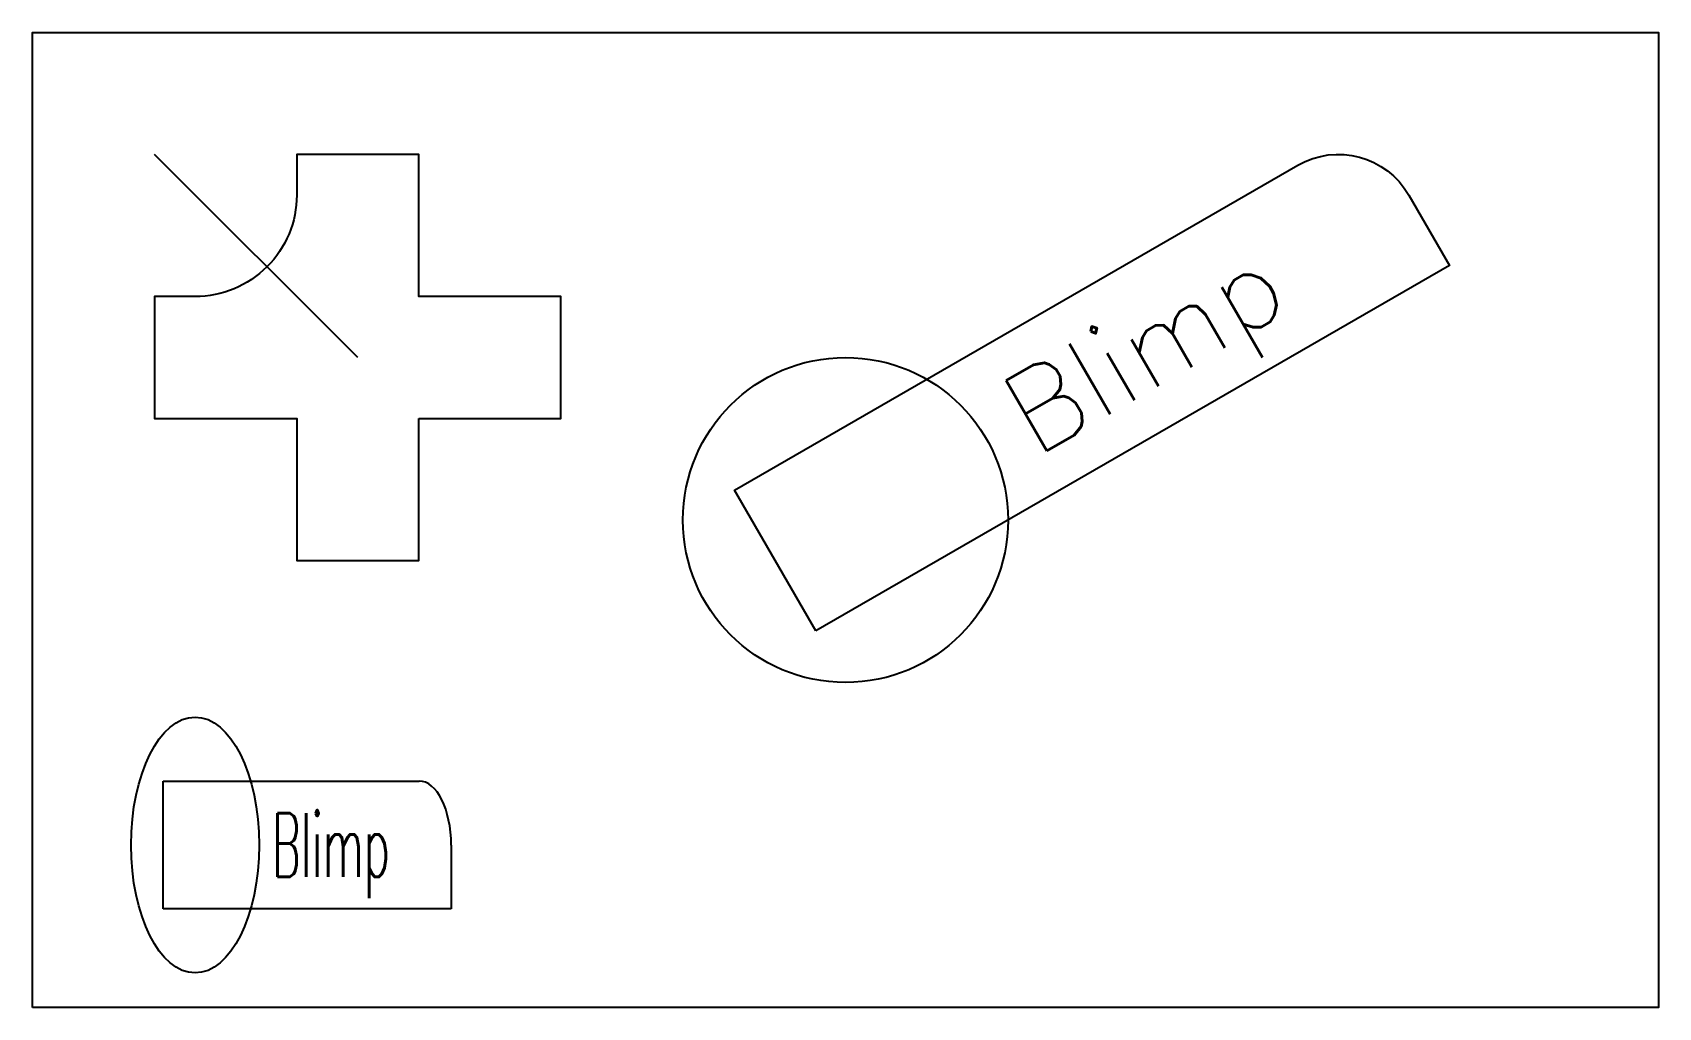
# Model space of a CAD drawing. Extents: x 0 to 5080, y 0 to 3048.
import ezdxf

# ---------------------------------------------------------------- set-up
doc = ezdxf.new("R2010")
doc.units = 0
doc.layers.get('0').update_dxf_attribs({"color": 250, "linetype": 'CONTINUOUS'})
doc.styles.get("Standard").update_dxf_attribs({"font": 'SIMPLEX'})

# ---------------------------------------------------------------- blocks, each defined once
blk = doc.blocks.new('Blimp')
blk.add_lwpolyline([(-5, -5), (-5, 5), (35, 5, -0.41421), (40, 0), (40, -5)], format="xyb", close=True)
blk.add_circle((0, 0), 10)
blk.add_text('Blimp', height=5).set_placement((12, -2.5))
blk = doc.blocks.new('Cross')
blk.add_line((0, 0), (-10, 10))
blk.add_lwpolyline([(3, -3), (10, -3), (10, 3), (3, 3), (3, 10), (-3, 10), (-3, 8, -0.414214), (-8, 3), (-10, 3), (-10, -3), (-3, -3), (-3, -10), (3, -10)], format="xyb", close=True)

msp = doc.modelspace()

# ---------------------------------------------------------------- linework, layer by layer
msp.add_lwpolyline([(0, 0), (0, 3048), (5080, 3048), (5080, 0)], close=True)

# ---------------------------------------------------------------- block references
at = {"xscale": 50.8, "yscale": 50.8, "rotation": 30}
msp.add_blockref('Blimp', (2540, 1524), dxfattribs=at)
for name, p, xscale, yscale in [('Cross', (1016, 2032), 63.5, 63.5), ('Blimp', (508, 508), 20, 40)]:
    msp.add_blockref(name, p, dxfattribs=dict(xscale=xscale, yscale=yscale))

doc.saveas('drawing.dxf')
